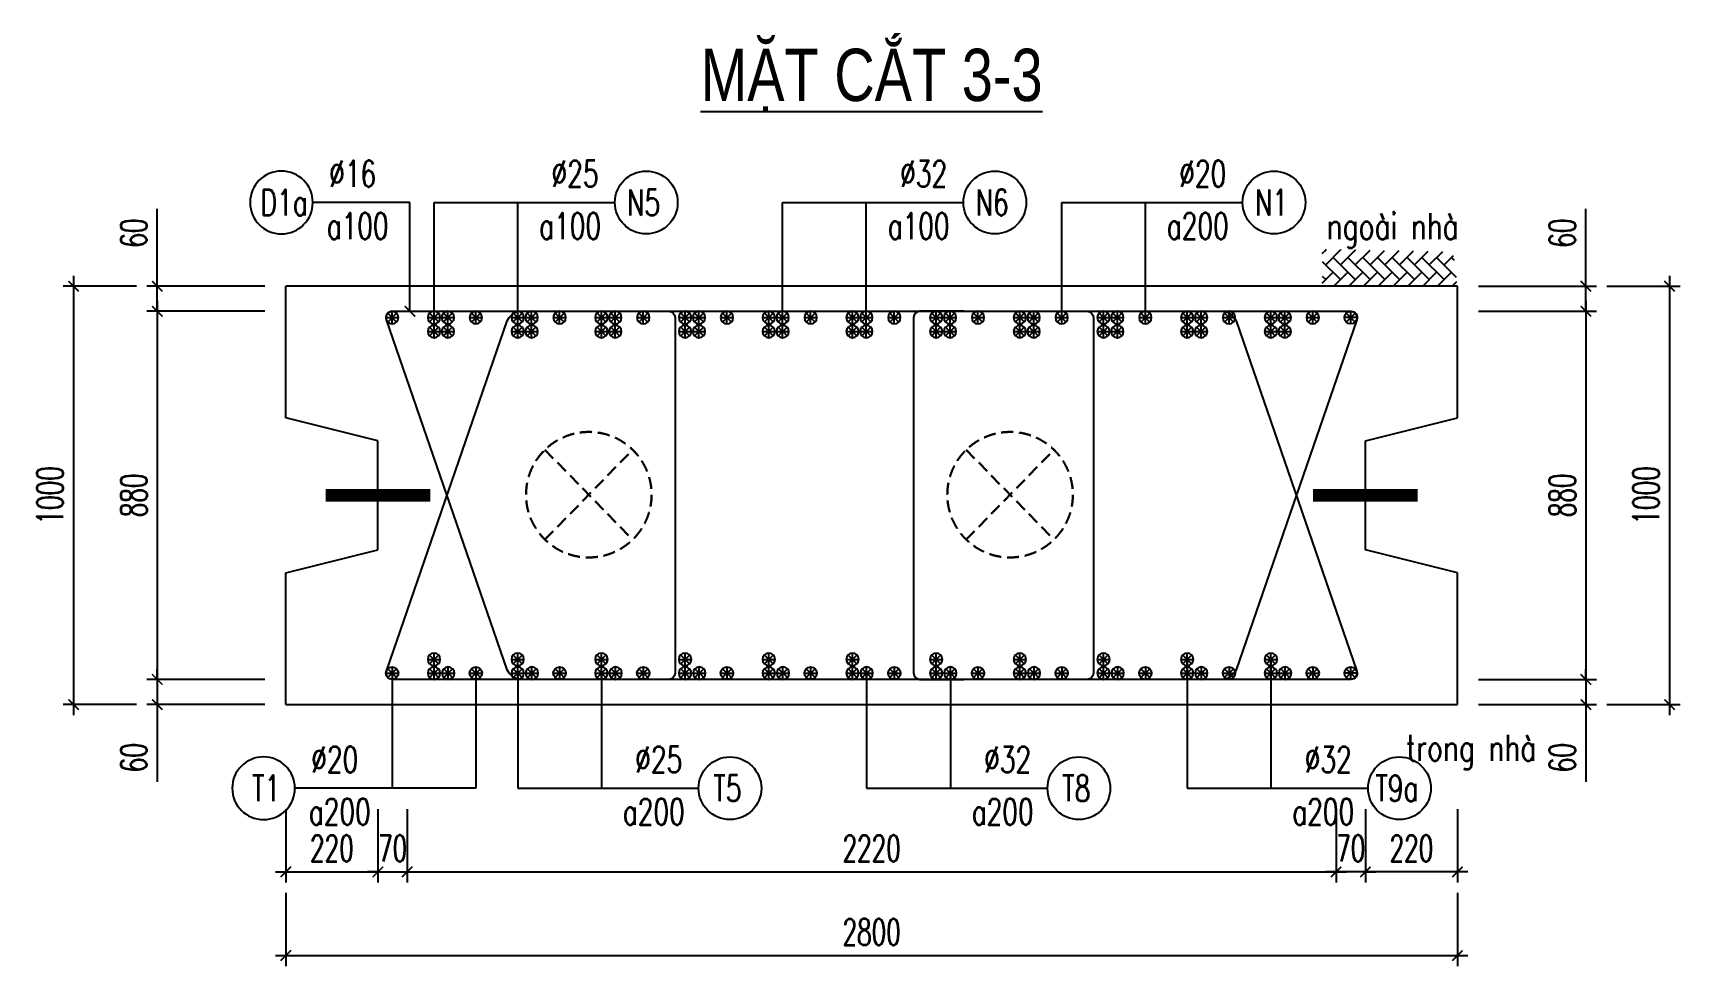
# Model space of a CAD drawing. Header units: millimetres. Extents: x -143483 to 1166745, y -1448440 to -1202244.
# Drawn here: x 82879 to 98625, y -1417273 to -1408352 of the extents above; entities that cross this region are included whole.
import ezdxf
from ezdxf.enums import TextEntityAlignment as Align

# ---------------------------------------------------------------- set-up
doc = ezdxf.new("R2010")
doc.units = ezdxf.units.MM
doc.header["$LTSCALE"] = 30
doc.header["$PDMODE"] = 3
doc.linetypes.add('DASHED', pattern=[19.05, 12.7, -6.35])
doc.layers.get('0').update_dxf_attribs({"lineweight": 9})
doc.layers.get('Defpoints').update_dxf_attribs({"lineweight": 9})
for name, color, linetype in [('ccu11-Cotthep', 9, 'Continuous'), ('ccu11-Dim', 8, 'Continuous'), ('ccu11-Hatch', 8, 'Continuous'), ('ccu11-Text', 31, 'Continuous'), ('ccu11-Thay', 7, 'Continuous'), ('ccu11-Thep', 4, 'Continuous'), ('ccu11-Thep doc', 4, 'Continuous'), ('ccu11-Thepdai', 6, 'Continuous')]:
    doc.layers.add(name, color=color, linetype=linetype)
doc.layers.add('ccu11-Khuat', color=9, linetype='DASHED', lineweight=30)
doc.layers.add('Vicom_thep doc', color=1, linetype='Continuous', lineweight=35)
doc.styles.add('ccu11-dim', font='vnsimli.shx', dxfattribs={"width": 0.65, "bigfont": 'bigfont.shx'})
doc.styles.add('ccu11-VnAvH-B', font='VHAVANB.TTF')
doc.styles.add('ccu11-vnsimli', font='vnsimli.shx', dxfattribs={"width": 0.8, "bigfont": 'vns.shx'})
doc.styles.add('ccu11-vnsimple', font='vnsimple.shx', dxfattribs={"bigfont": 'bigfont.shx'})
doc.styles.add('ccu11_simli', font='vnsimli.shx', dxfattribs={"width": 0.8})
doc.dimstyles.new('ccu11-100', dxfattribs={"dimscale": 100, "dimtxt": 2.5, "dimasz": 1, "dimexe": 1, "dimexo": 2, "dimgap": 1, "dimtad": 1, "dimdec": 0, "dimdsep": 46, "dimtxsty": 'ccu11-dim', "dimblk": 'ARCHTICK', "dimcen": -1, "dimdle": 1, "dimclrd": 256, "dimclre": 256, "dimclrt": 3, "dimadec": 0, "dimazin": 2, "dimtfac": 0.1, "dimtdec": 0, "dimtmove": 0, "dimatfit": 1, "dimldrblk": 'ARCHTICK', "dimfxl": 0, "dimtvp": 0.833333, "dimtolj": 1, "dimtzin": 12, "dimarcsym": 0})
doc.dimstyles.new('ccu11-100x4', dxfattribs={"dimscale": 100, "dimtxt": 2.5, "dimasz": 1, "dimexe": 1, "dimexo": 2, "dimgap": 1, "dimtad": 1, "dimdec": 0, "dimlfac": 0.25, "dimdsep": 46, "dimtxsty": 'ccu11-dim', "dimblk": 'ARCHTICK', "dimcen": -1, "dimdle": 1, "dimclrd": 256, "dimclre": 256, "dimclrt": 3, "dimadec": 0, "dimazin": 2, "dimtfac": 0.1, "dimtdec": 0, "dimtmove": 0, "dimatfit": 1, "dimldrblk": 'ARCHTICK', "dimfxl": 0, "dimtvp": 0.833333, "dimtolj": 1, "dimtzin": 12, "dimarcsym": 0})

# ---------------------------------------------------------------- blocks, each defined once
blk = doc.blocks.new('MCT')
at = {"ltscale": 0.005}
for p, q in [((-0.49, 0), (0.49, 0)), ((0.35, -0.35), (-0.35, 0.35)), ((-0.35, -0.35), (0.35, 0.35)), ((0, -0.49), (0, 0.49))]:
    blk.add_line(p, q, dxfattribs=at)
blk.add_circle((0, 0), 0.492, dxfattribs=at)
blk = doc.blocks.new('*U3584')
at = {"layer": 'ccu11-Thep doc', "xscale": -121.9200000001001, "yscale": 121.9200000001001, "zscale": 121.92, "rotation": 270}
blk.add_blockref('MCT', (0, 0), dxfattribs=at)
blk = doc.blocks.new('*U3585')
at = {"layer": 'ccu11-Thep doc', "color": 0, "linetype": 'ByBlock', "lineweight": -2, "transparency": 16777216}
for p in [(0, 0), (800, 0), (1600, 0), (2400, 0), (3200, 0), (4000, 0), (4800, 0), (5600, 0), (6400, 0), (7200, 0), (8000, 0), (8800, 0)]:
    blk.add_blockref('*U3584', p, dxfattribs=at)
blk = doc.blocks.new('*U3586')
at = {"layer": 'ccu11-Thep doc', "xscale": -121.9200000001001, "yscale": 121.9200000001001, "zscale": 121.92, "rotation": 270}
blk.add_blockref('MCT', (0, 0), dxfattribs=at)
blk = doc.blocks.new('*U3587')
at = {"layer": 'ccu11-Thep doc', "color": 0, "linetype": 'ByBlock', "lineweight": -2, "transparency": 16777216}
for p in [(0, 0), (800, 0), (1600, 0), (2400, 0), (3200, 0), (4000, 0), (4800, 0), (5600, 0), (6400, 0), (7200, 0), (8000, 0), (8800, 0)]:
    blk.add_blockref('*U3586', p, dxfattribs=at)
blk = doc.blocks.new('_ARCHTICK')
at = {"color": 0, "linetype": 'ByBlock', "const_width": 0.15}
blk.add_lwpolyline([(-0.5, -0.5), (0.5, 0.5)], dxfattribs=at)
blk = doc.blocks.new('*D3649')
at = {"layer": 'ccu11-Dim', "linetype": 'ByBlock', "lineweight": -2, "ltscale": 30, "transparency": 16777216}
for p, q in [((95617, -1415773), (95617, -1416473)), ((96497, -1415773), (96497, -1416473)), ((96597, -1416373), (95517, -1416373))]:
    blk.add_line(p, q, dxfattribs=at)
at = {"layer": 'Defpoints', "color": 0, "linetype": 'ByBlock', "ltscale": 30, "transparency": 16777216}
for p in [(95617, -1415573), (96497, -1415573), (95617, -1416373)]:
    blk.add_point(p, dxfattribs=at)
at = {"layer": 'ccu11-Dim', "linetype": 'ByBlock', "lineweight": -2, "ltscale": 30, "transparency": 16777216, "xscale": 100, "yscale": 100, "zscale": 100, "rotation": 180}
blk.add_blockref('_ARCHTICK', (95617, -1416373), dxfattribs=at)
at = {"layer": 'ccu11-Dim', "linetype": 'ByBlock', "lineweight": -2, "ltscale": 30, "transparency": 16777216, "xscale": 100, "yscale": 100, "zscale": 100}
blk.add_blockref('_ARCHTICK', (96497, -1416373), dxfattribs=at)
at = {"layer": 'ccu11-Dim', "color": 3, "linetype": 'ByBlock', "ltscale": 30, "transparency": 16777216, "insert": (96057, -1416148), "char_height": 250, "attachment_point": 5, "style": 'ccu11-dim'}
blk.add_mtext('\\A1;220', dxfattribs=at)
blk = doc.blocks.new('*D3650')
at = {"layer": 'ccu11-Dim', "linetype": 'ByBlock', "lineweight": -2, "ltscale": 30, "transparency": 16777216}
for p, q in [((85297, -1416573), (85297, -1417273)), ((96497, -1416573), (96497, -1417273)), ((85197, -1417173), (96597, -1417173))]:
    blk.add_line(p, q, dxfattribs=at)
at = {"layer": 'Defpoints', "color": 0, "linetype": 'ByBlock', "ltscale": 30, "transparency": 16777216}
for p in [(85297, -1416373), (96497, -1416373), (96497, -1417173)]:
    blk.add_point(p, dxfattribs=at)
at = {"layer": 'ccu11-Dim', "linetype": 'ByBlock', "lineweight": -2, "ltscale": 30, "transparency": 16777216, "xscale": 100, "yscale": 100, "zscale": 100, "rotation": 180}
blk.add_blockref('_ARCHTICK', (85297, -1417173), dxfattribs=at)
at = {"layer": 'ccu11-Dim', "linetype": 'ByBlock', "lineweight": -2, "ltscale": 30, "transparency": 16777216, "xscale": 100, "yscale": 100, "zscale": 100}
blk.add_blockref('_ARCHTICK', (96497, -1417173), dxfattribs=at)
at = {"layer": 'ccu11-Dim', "color": 3, "linetype": 'ByBlock', "ltscale": 30, "transparency": 16777216, "insert": (90897, -1416948), "char_height": 250, "attachment_point": 5, "style": 'ccu11-dim'}
blk.add_mtext('\\A1;2800', dxfattribs=at)
blk = doc.blocks.new('*D3651')
at = {"layer": 'ccu11-Dim', "linetype": 'ByBlock', "lineweight": -2, "ltscale": 30, "transparency": 16777216}
for p, q in [((95337, -1415773), (95337, -1416473)), ((95617, -1415773), (95617, -1416473)), ((95337, -1416373), (95237, -1416373)), ((95617, -1416373), (95337, -1416373)), ((95617, -1416373), (95717, -1416373))]:
    blk.add_line(p, q, dxfattribs=at)
at = {"layer": 'Defpoints', "color": 0, "linetype": 'ByBlock', "ltscale": 30, "transparency": 16777216}
for p in [(95337, -1415573), (95617, -1415573), (95337, -1416373)]:
    blk.add_point(p, dxfattribs=at)
at = {"layer": 'ccu11-Dim', "linetype": 'ByBlock', "lineweight": -2, "ltscale": 30, "transparency": 16777216, "xscale": 100, "yscale": 100, "zscale": 100}
blk.add_blockref('_ARCHTICK', (95337, -1416373), dxfattribs=at)
at = {"layer": 'ccu11-Dim', "linetype": 'ByBlock', "lineweight": -2, "ltscale": 30, "transparency": 16777216, "xscale": 100, "yscale": 100, "zscale": 100, "rotation": 180}
blk.add_blockref('_ARCHTICK', (95617, -1416373), dxfattribs=at)
at = {"layer": 'ccu11-Dim', "color": 3, "linetype": 'ByBlock', "ltscale": 30, "transparency": 16777216, "insert": (95477, -1416148), "char_height": 250, "attachment_point": 5, "style": 'ccu11-dim'}
blk.add_mtext('\\A1;70', dxfattribs=at)
blk = doc.blocks.new('SHD')
at = {"layer": 'ccu11-Cotthep'}
blk.add_circle((300, 0), 300, dxfattribs=at)
at = {"layer": 'ccu11-Cotthep', "color": 31, "style": 'ccu11_simli', "width": 0.8}
blk.add_attdef('DK', text='', height=250, dxfattribs=at).set_placement((-101, 65), align=Align.BOTTOM_RIGHT)
blk.add_attdef('KH', text='', height=250, dxfattribs=at).set_placement((300, 0), align=Align.MIDDLE)
blk.add_attdef('KC', text='', height=250, dxfattribs=at).set_placement((-101, -142), align=Align.TOP_RIGHT)
blk = doc.blocks.new('*D3652')
at = {"layer": 'ccu11-Dim', "linetype": 'ByBlock', "lineweight": -2, "ltscale": 30, "transparency": 16777216}
for p, q in [((97725, -1410773), (97725, -1410033)), ((96697, -1410773), (97825, -1410773)), ((97725, -1411013), (97725, -1410773)), ((96697, -1411013), (97825, -1411013)), ((97725, -1411013), (97725, -1411113))]:
    blk.add_line(p, q, dxfattribs=at)
at = {"layer": 'Defpoints', "color": 0, "linetype": 'ByBlock', "ltscale": 30, "transparency": 16777216}
for p in [(96497, -1410773), (96497, -1411013), (97725, -1411013)]:
    blk.add_point(p, dxfattribs=at)
at = {"layer": 'ccu11-Dim', "linetype": 'ByBlock', "lineweight": -2, "ltscale": 30, "transparency": 16777216, "xscale": 100, "yscale": 100, "zscale": 100}
for p, rotation in [((97725, -1410773), 270), ((97725, -1411013), 90)]:
    blk.add_blockref('_ARCHTICK', p, dxfattribs=dict(at, rotation=rotation))
at = {"layer": 'ccu11-Dim', "color": 3, "linetype": 'ByBlock', "ltscale": 30, "transparency": 16777216, "insert": (97500, -1410265), "char_height": 250, "attachment_point": 5, "rotation": 90, "style": 'ccu11-dim'}
blk.add_mtext('\\A1;60', dxfattribs=at)
blk = doc.blocks.new('*D3653')
at = {"layer": 'ccu11-Dim', "linetype": 'ByBlock', "lineweight": -2, "ltscale": 30, "transparency": 16777216}
for p, q in [((97725, -1410913), (97725, -1414633)), ((96697, -1411013), (97825, -1411013)), ((96697, -1414533), (97825, -1414533))]:
    blk.add_line(p, q, dxfattribs=at)
at = {"layer": 'Defpoints', "color": 0, "linetype": 'ByBlock', "ltscale": 30, "transparency": 16777216}
for p in [(96497, -1411013), (96497, -1414533), (97725, -1414533)]:
    blk.add_point(p, dxfattribs=at)
at = {"layer": 'ccu11-Dim', "linetype": 'ByBlock', "lineweight": -2, "ltscale": 30, "transparency": 16777216, "xscale": 100, "yscale": 100, "zscale": 100}
for p, rotation in [((97725, -1411013), 90), ((97725, -1414533), 270)]:
    blk.add_blockref('_ARCHTICK', p, dxfattribs=dict(at, rotation=rotation))
at = {"layer": 'ccu11-Dim', "color": 3, "linetype": 'ByBlock', "ltscale": 30, "transparency": 16777216, "insert": (97500, -1412773), "char_height": 250, "attachment_point": 5, "rotation": 90, "style": 'ccu11-dim'}
blk.add_mtext('\\A1;880', dxfattribs=at)
blk = doc.blocks.new('*D3654')
at = {"layer": 'ccu11-Dim', "linetype": 'ByBlock', "lineweight": -2, "ltscale": 30, "transparency": 16777216}
for p, q in [((97725, -1414533), (97725, -1414433)), ((96697, -1414533), (97825, -1414533)), ((97725, -1414533), (97725, -1414773)), ((96697, -1414773), (97825, -1414773)), ((97725, -1414773), (97725, -1415512))]:
    blk.add_line(p, q, dxfattribs=at)
at = {"layer": 'Defpoints', "color": 0, "linetype": 'ByBlock', "ltscale": 30, "transparency": 16777216}
for p in [(96497, -1414533), (97725, -1414533), (96497, -1414773)]:
    blk.add_point(p, dxfattribs=at)
at = {"layer": 'ccu11-Dim', "linetype": 'ByBlock', "lineweight": -2, "ltscale": 30, "transparency": 16777216, "xscale": 100, "yscale": 100, "zscale": 100}
for p, rotation in [((97725, -1414533), 270), ((97725, -1414773), 90)]:
    blk.add_blockref('_ARCHTICK', p, dxfattribs=dict(at, rotation=rotation))
at = {"layer": 'ccu11-Dim', "color": 3, "linetype": 'ByBlock', "ltscale": 30, "transparency": 16777216, "insert": (97500, -1415281), "char_height": 250, "attachment_point": 5, "rotation": 90, "style": 'ccu11-dim'}
blk.add_mtext('\\A1;60', dxfattribs=at)
blk = doc.blocks.new('*D3655')
at = {"layer": 'ccu11-Dim', "linetype": 'ByBlock', "lineweight": -2, "ltscale": 30, "transparency": 16777216}
for p, q in [((97925, -1410773), (98625, -1410773)), ((98525, -1410673), (98525, -1414873)), ((97925, -1414773), (98625, -1414773))]:
    blk.add_line(p, q, dxfattribs=at)
at = {"layer": 'Defpoints', "color": 0, "linetype": 'ByBlock', "ltscale": 30, "transparency": 16777216}
for p in [(97725, -1410773), (97725, -1414773), (98525, -1414773)]:
    blk.add_point(p, dxfattribs=at)
at = {"layer": 'ccu11-Dim', "linetype": 'ByBlock', "lineweight": -2, "ltscale": 30, "transparency": 16777216, "xscale": 100, "yscale": 100, "zscale": 100}
for p, rotation in [((98525, -1410773), 90), ((98525, -1414773), 270)]:
    blk.add_blockref('_ARCHTICK', p, dxfattribs=dict(at, rotation=rotation))
at = {"layer": 'ccu11-Dim', "color": 3, "linetype": 'ByBlock', "ltscale": 30, "transparency": 16777216, "insert": (98300, -1412773), "char_height": 250, "attachment_point": 5, "rotation": 90, "style": 'ccu11-dim'}
blk.add_mtext('\\A1;1000', dxfattribs=at)
blk = doc.blocks.new('ccu11_block_thep')
at = {"layer": 'ccu11-Thep', "color": 3}
for p, q in [((-0.4, 0), (0.4, 0)), ((-0.28, 0.28), (0.28, -0.28)), ((0.28, 0.28), (-0.28, -0.28)), ((0, 0.4), (0, -0.4))]:
    blk.add_line(p, q, dxfattribs=at)
at = {"layer": 'ccu11-Thep', "color": 1, "const_width": 0.0667}
blk.add_lwpolyline([(-0.4, 0, 1), (0.4, 0, 1), (-0.4, 0, 1)], format="xyb", dxfattribs=at)
at = {"layer": 'ccu11-Thep', "color": 1}
blk.add_circle((0, 0), 0.4, dxfattribs=at)
blk = doc.blocks.new('*U3588')
at = {"layer": 'Vicom_thep doc', "xscale": -150, "yscale": 150, "zscale": 150, "rotation": 180}
blk.add_blockref('ccu11_block_thep', (0, 0), dxfattribs=at)
blk = doc.blocks.new('*U3589')
at = {"layer": 'ccu11-Thep doc', "color": 0, "linetype": 'ByBlock', "lineweight": -2, "transparency": 16777216}
for p in [(0, 0), (800, 0), (1600, 0), (2400, 0), (3200, 0), (4000, 0), (4800, 0), (5600, 0), (6400, 0), (7200, 0), (8000, 0)]:
    blk.add_blockref('*U3588', p, dxfattribs=at)
blk = doc.blocks.new('*U3590')
at = {"layer": 'Vicom_thep doc', "xscale": -150, "yscale": 150, "zscale": 150, "rotation": 180}
blk.add_blockref('ccu11_block_thep', (0, 0), dxfattribs=at)
blk = doc.blocks.new('*U3591')
at = {"layer": 'ccu11-Thep doc', "color": 0, "linetype": 'ByBlock', "lineweight": -2, "transparency": 16777216}
for p in [(0, 0), (800, 0), (1600, 0), (2400, 0), (3200, 0), (4000, 0), (4800, 0), (5600, 0), (6400, 0), (7200, 0), (8000, 0)]:
    blk.add_blockref('*U3590', p, dxfattribs=at)
blk = doc.blocks.new('*U3582')
at = {"layer": 'Vicom_thep doc', "xscale": -150, "yscale": 150, "zscale": 150, "rotation": 180}
blk.add_blockref('ccu11_block_thep', (0, 0), dxfattribs=at)
blk = doc.blocks.new('*U3583')
at = {"layer": 'ccu11-Thep doc', "color": 0, "linetype": 'ByBlock', "lineweight": -2, "transparency": 16777216}
for p in [(0, 0), (800, 0), (1600, 0), (2400, 0), (3200, 0), (4000, 0), (4800, 0), (5600, 0), (6400, 0), (7200, 0), (8000, 0)]:
    blk.add_blockref('*U3582', p, dxfattribs=at)
blk = doc.blocks.new('*U3592')
at = {"layer": 'Vicom_thep doc', "xscale": -150, "yscale": 150, "zscale": 150, "rotation": 180}
blk.add_blockref('ccu11_block_thep', (0, 0), dxfattribs=at)
blk = doc.blocks.new('*U3593')
at = {"layer": 'ccu11-Thep doc', "color": 0, "linetype": 'ByBlock', "lineweight": -2, "transparency": 16777216}
for p in [(0, 0), (800, 0), (1600, 0), (2400, 0), (3200, 0), (4000, 0), (4800, 0), (5600, 0), (6400, 0), (7200, 0), (8000, 0)]:
    blk.add_blockref('*U3592', p, dxfattribs=at)
blk = doc.blocks.new('*U3594')
at = {"layer": 'Vicom_thep doc', "xscale": -150, "yscale": 150, "zscale": 150, "rotation": 180}
blk.add_blockref('ccu11_block_thep', (0, 0), dxfattribs=at)
blk = doc.blocks.new('*U3595')
at = {"layer": 'ccu11-Thep doc', "color": 0, "linetype": 'ByBlock', "lineweight": -2, "transparency": 16777216}
for p in [(0, 0), (800, 0), (1600, 0), (2400, 0), (3200, 0), (4000, 0), (4800, 0), (5600, 0), (6400, 0), (7200, 0), (8000, 0)]:
    blk.add_blockref('*U3594', p, dxfattribs=at)
blk = doc.blocks.new('*U3596')
at = {"layer": 'Vicom_thep doc', "xscale": -150, "yscale": 150, "zscale": 150, "rotation": 180}
blk.add_blockref('ccu11_block_thep', (0, 0), dxfattribs=at)
blk = doc.blocks.new('*U3597')
at = {"layer": 'ccu11-Thep doc', "color": 0, "linetype": 'ByBlock', "lineweight": -2, "transparency": 16777216}
for p in [(0, 0), (800, 0), (1600, 0), (2400, 0), (3200, 0), (4000, 0), (4800, 0), (5600, 0), (6400, 0), (7200, 0), (8000, 0)]:
    blk.add_blockref('*U3596', p, dxfattribs=at)
blk = doc.blocks.new('*U3598')
at = {"layer": 'Vicom_thep doc', "xscale": -150, "yscale": 150, "zscale": 150, "rotation": 180}
blk.add_blockref('ccu11_block_thep', (0, 0), dxfattribs=at)
blk = doc.blocks.new('*U3599')
at = {"layer": 'ccu11-Thep doc', "color": 0, "linetype": 'ByBlock', "lineweight": -2, "transparency": 16777216}
for p in [(0, 0), (800, 0), (1600, 0), (2400, 0), (3200, 0), (4000, 0), (4800, 0), (5600, 0), (6400, 0), (7200, 0), (8000, 0)]:
    blk.add_blockref('*U3598', p, dxfattribs=at)
blk = doc.blocks.new('*D3675')
at = {"layer": 'ccu11-Dim', "linetype": 'ByBlock', "lineweight": -2, "ltscale": 30, "transparency": 16777216}
for p, q in [((86457, -1415773), (86457, -1416473)), ((95337, -1415773), (95337, -1416473)), ((86357, -1416373), (95437, -1416373))]:
    blk.add_line(p, q, dxfattribs=at)
at = {"layer": 'Defpoints', "color": 0, "linetype": 'ByBlock', "ltscale": 30, "transparency": 16777216}
for p in [(86457, -1415573), (95337, -1415573), (95337, -1416373)]:
    blk.add_point(p, dxfattribs=at)
at = {"layer": 'ccu11-Dim', "linetype": 'ByBlock', "lineweight": -2, "ltscale": 30, "transparency": 16777216, "xscale": 100, "yscale": 100, "zscale": 100, "rotation": 180}
blk.add_blockref('_ARCHTICK', (86457, -1416373), dxfattribs=at)
at = {"layer": 'ccu11-Dim', "linetype": 'ByBlock', "lineweight": -2, "ltscale": 30, "transparency": 16777216, "xscale": 100, "yscale": 100, "zscale": 100}
blk.add_blockref('_ARCHTICK', (95337, -1416373), dxfattribs=at)
at = {"layer": 'ccu11-Dim', "color": 3, "linetype": 'ByBlock', "ltscale": 30, "transparency": 16777216, "insert": (90897, -1416148), "char_height": 250, "attachment_point": 5, "style": 'ccu11-dim'}
blk.add_mtext('\\A1;2220', dxfattribs=at)
blk = doc.blocks.new('*D3669')
at = {"layer": 'ccu11-Dim', "linetype": 'ByBlock', "lineweight": -2, "ltscale": 30, "transparency": 16777216}
for p, q in [((85297, -1415773), (85297, -1416473)), ((86177, -1415773), (86177, -1416473)), ((85197, -1416373), (86277, -1416373))]:
    blk.add_line(p, q, dxfattribs=at)
at = {"layer": 'Defpoints', "color": 0, "linetype": 'ByBlock', "ltscale": 30, "transparency": 16777216}
for p in [(85297, -1415573), (86177, -1415573), (86177, -1416373)]:
    blk.add_point(p, dxfattribs=at)
at = {"layer": 'ccu11-Dim', "linetype": 'ByBlock', "lineweight": -2, "ltscale": 30, "transparency": 16777216, "xscale": 100, "yscale": 100, "zscale": 100, "rotation": 180}
blk.add_blockref('_ARCHTICK', (85297, -1416373), dxfattribs=at)
at = {"layer": 'ccu11-Dim', "linetype": 'ByBlock', "lineweight": -2, "ltscale": 30, "transparency": 16777216, "xscale": 100, "yscale": 100, "zscale": 100}
blk.add_blockref('_ARCHTICK', (86177, -1416373), dxfattribs=at)
at = {"layer": 'ccu11-Dim', "color": 3, "linetype": 'ByBlock', "ltscale": 30, "transparency": 16777216, "insert": (85737, -1416148), "char_height": 250, "attachment_point": 5, "style": 'ccu11-dim'}
blk.add_mtext('\\A1;220', dxfattribs=at)
blk = doc.blocks.new('*D3670')
at = {"layer": 'ccu11-Dim', "linetype": 'ByBlock', "lineweight": -2, "ltscale": 30, "transparency": 16777216}
for p, q in [((86177, -1415773), (86177, -1416473)), ((86457, -1415773), (86457, -1416473)), ((86177, -1416373), (86077, -1416373)), ((86177, -1416373), (86457, -1416373)), ((86457, -1416373), (86557, -1416373))]:
    blk.add_line(p, q, dxfattribs=at)
at = {"layer": 'Defpoints', "color": 0, "linetype": 'ByBlock', "ltscale": 30, "transparency": 16777216}
for p in [(86177, -1415573), (86457, -1415573), (86457, -1416373)]:
    blk.add_point(p, dxfattribs=at)
at = {"layer": 'ccu11-Dim', "linetype": 'ByBlock', "lineweight": -2, "ltscale": 30, "transparency": 16777216, "xscale": 100, "yscale": 100, "zscale": 100}
blk.add_blockref('_ARCHTICK', (86177, -1416373), dxfattribs=at)
at = {"layer": 'ccu11-Dim', "linetype": 'ByBlock', "lineweight": -2, "ltscale": 30, "transparency": 16777216, "xscale": 100, "yscale": 100, "zscale": 100, "rotation": 180}
blk.add_blockref('_ARCHTICK', (86457, -1416373), dxfattribs=at)
at = {"layer": 'ccu11-Dim', "color": 3, "linetype": 'ByBlock', "ltscale": 30, "transparency": 16777216, "insert": (86317, -1416148), "char_height": 250, "attachment_point": 5, "style": 'ccu11-dim'}
blk.add_mtext('\\A1;70', dxfattribs=at)
blk = doc.blocks.new('*D3671')
at = {"layer": 'ccu11-Dim', "linetype": 'ByBlock', "lineweight": -2, "ltscale": 30, "transparency": 16777216}
for p, q in [((84068, -1410773), (84068, -1410033)), ((85097, -1410773), (83968, -1410773)), ((84068, -1411013), (84068, -1410773)), ((85097, -1411013), (83968, -1411013)), ((84068, -1411013), (84068, -1411113))]:
    blk.add_line(p, q, dxfattribs=at)
at = {"layer": 'Defpoints', "color": 0, "linetype": 'ByBlock', "ltscale": 30, "transparency": 16777216}
for p in [(85297, -1410773), (84068, -1411013), (85297, -1411013)]:
    blk.add_point(p, dxfattribs=at)
at = {"layer": 'ccu11-Dim', "linetype": 'ByBlock', "lineweight": -2, "ltscale": 30, "transparency": 16777216, "xscale": 100, "yscale": 100, "zscale": 100}
for p, rotation in [((84068, -1410773), 270), ((84068, -1411013), 90)]:
    blk.add_blockref('_ARCHTICK', p, dxfattribs=dict(at, rotation=rotation))
at = {"layer": 'ccu11-Dim', "color": 3, "linetype": 'ByBlock', "ltscale": 30, "transparency": 16777216, "insert": (83843, -1410265), "char_height": 250, "attachment_point": 5, "rotation": 90, "style": 'ccu11-dim'}
blk.add_mtext('\\A1;60', dxfattribs=at)
blk = doc.blocks.new('*D3672')
at = {"layer": 'ccu11-Dim', "linetype": 'ByBlock', "lineweight": -2, "ltscale": 30, "transparency": 16777216}
for p, q in [((84068, -1410913), (84068, -1414633)), ((85097, -1411013), (83968, -1411013)), ((85097, -1414533), (83968, -1414533))]:
    blk.add_line(p, q, dxfattribs=at)
at = {"layer": 'Defpoints', "color": 0, "linetype": 'ByBlock', "ltscale": 30, "transparency": 16777216}
for p in [(85297, -1411013), (84068, -1414533), (85297, -1414533)]:
    blk.add_point(p, dxfattribs=at)
at = {"layer": 'ccu11-Dim', "linetype": 'ByBlock', "lineweight": -2, "ltscale": 30, "transparency": 16777216, "xscale": 100, "yscale": 100, "zscale": 100}
for p, rotation in [((84068, -1411013), 90), ((84068, -1414533), 270)]:
    blk.add_blockref('_ARCHTICK', p, dxfattribs=dict(at, rotation=rotation))
at = {"layer": 'ccu11-Dim', "color": 3, "linetype": 'ByBlock', "ltscale": 30, "transparency": 16777216, "insert": (83843, -1412773), "char_height": 250, "attachment_point": 5, "rotation": 90, "style": 'ccu11-dim'}
blk.add_mtext('\\A1;880', dxfattribs=at)
blk = doc.blocks.new('*D3673')
at = {"layer": 'ccu11-Dim', "linetype": 'ByBlock', "lineweight": -2, "ltscale": 30, "transparency": 16777216}
for p, q in [((84068, -1414533), (84068, -1414433)), ((85097, -1414533), (83968, -1414533)), ((84068, -1414533), (84068, -1414773)), ((85097, -1414773), (83968, -1414773)), ((84068, -1414773), (84068, -1415512))]:
    blk.add_line(p, q, dxfattribs=at)
at = {"layer": 'Defpoints', "color": 0, "linetype": 'ByBlock', "ltscale": 30, "transparency": 16777216}
for p in [(84068, -1414533), (85297, -1414533), (85297, -1414773)]:
    blk.add_point(p, dxfattribs=at)
at = {"layer": 'ccu11-Dim', "linetype": 'ByBlock', "lineweight": -2, "ltscale": 30, "transparency": 16777216, "xscale": 100, "yscale": 100, "zscale": 100}
for p, rotation in [((84068, -1414533), 270), ((84068, -1414773), 90)]:
    blk.add_blockref('_ARCHTICK', p, dxfattribs=dict(at, rotation=rotation))
at = {"layer": 'ccu11-Dim', "color": 3, "linetype": 'ByBlock', "ltscale": 30, "transparency": 16777216, "insert": (83843, -1415281), "char_height": 250, "attachment_point": 5, "rotation": 90, "style": 'ccu11-dim'}
blk.add_mtext('\\A1;60', dxfattribs=at)
blk = doc.blocks.new('*D3674')
at = {"layer": 'ccu11-Dim', "linetype": 'ByBlock', "lineweight": -2, "ltscale": 30, "transparency": 16777216}
for p, q in [((83868, -1410773), (83168, -1410773)), ((83268, -1410673), (83268, -1414873)), ((83868, -1414773), (83168, -1414773))]:
    blk.add_line(p, q, dxfattribs=at)
at = {"layer": 'Defpoints', "color": 0, "linetype": 'ByBlock', "ltscale": 30, "transparency": 16777216}
for p in [(84068, -1410773), (83268, -1414773), (84068, -1414773)]:
    blk.add_point(p, dxfattribs=at)
at = {"layer": 'ccu11-Dim', "linetype": 'ByBlock', "lineweight": -2, "ltscale": 30, "transparency": 16777216, "xscale": 100, "yscale": 100, "zscale": 100}
for p, rotation in [((83268, -1410773), 90), ((83268, -1414773), 270)]:
    blk.add_blockref('_ARCHTICK', p, dxfattribs=dict(at, rotation=rotation))
at = {"layer": 'ccu11-Dim', "color": 3, "linetype": 'ByBlock', "ltscale": 30, "transparency": 16777216, "insert": (83043, -1412773), "char_height": 250, "attachment_point": 5, "rotation": 90, "style": 'ccu11-dim'}
blk.add_mtext('\\A1;1000', dxfattribs=at)

msp = doc.modelspace()

# ---------------------------------------------------------------- hatches: boundary and pattern name
at = {"layer": 'ccu11-Hatch', "ltscale": 10}
h = msp.add_hatch(dxfattribs=at)
h.set_pattern_fill('AR-HBONE', color=256, scale=25, angle=270, style=0)
h.set_pattern_definition([(45, (-3166646.16, 365683.33), (141.4213562, 4e-14), [300, -100]), (315, (-3166575.45, 365754.04), (141.4213562, 4e-14), [300, -100])])
h.paths.add_polyline_path([(95204.34, -1410420.14), (95204.34, -1410772.87), (96496.7, -1410772.87), (96453.84, -1410441.56)])

# ---------------------------------------------------------------- linework, layer by layer
at = {"layer": 'ccu11-Khuat', "ltscale": 0.3}
for p, q in [((87774.12, -1412337.15), (88612.35, -1413195.86)), ((87774.12, -1413195.86), (88612.35, -1412337.15)), ((91801.36, -1412337.15), (92639.59, -1413195.86)), ((91801.36, -1413195.86), (92639.59, -1412337.15))]:
    msp.add_line(p, q, dxfattribs=at)
for centre in [(88193.24, -1412766.51), (92220.47, -1412766.51)]:
    msp.add_circle(centre, 600, dxfattribs=at)
at = {"layer": 'ccu11-Thay'}
for p, q in [((96496.7, -1410772.87), (85296.7, -1410772.87)), ((85296.7, -1412032.87), (85296.7, -1410772.87)), ((96496.7, -1412032.87), (96496.7, -1410772.87)), ((86176.46, -1412252.87), (85296.7, -1412032.87)), ((95616.93, -1412252.87), (96496.7, -1412032.87)), ((86176.46, -1413292.87), (86176.46, -1412252.87)), ((95616.93, -1413292.87), (95616.93, -1412252.87)), ((85296.7, -1413512.87), (86176.46, -1413292.87)), ((96496.7, -1413512.87), (95616.93, -1413292.87)), ((85296.7, -1414772.87), (85296.7, -1413512.87)), ((96496.7, -1414772.87), (96496.7, -1413512.87)), ((85296.7, -1414772.87), (96496.7, -1414772.87))]:
    msp.add_line(p, q, dxfattribs=at)
at = {"layer": 'ccu11-Thep', "const_width": 120}
for points in [[(86676.7, -1412772.87), (85676.7, -1412772.87)], [(95116.7, -1412772.87), (96116.7, -1412772.87)]]:
    msp.add_lwpolyline(points, dxfattribs=at)
at = {"layer": 'ccu11-Thepdai'}
for points in [[(93548.49, -1411012.87), (94268.96, -1411012.87, -0.23620228), (94380.73, -1411105.62), (95534.61, -1414452.37, -0.5204497), (95478.22, -1414532.87), (90896.7, -1414532.87), (86315.17, -1414532.87, -0.5204497), (86258.78, -1414452.37), (87412.66, -1411105.62, -0.23620228), (87524.43, -1411012.87), (88244.9, -1411012.87)], [(88244.9, -1414532.87), (87524.43, -1414532.87, -0.23620228), (87412.66, -1414440.12), (86258.78, -1411093.37, -0.5204497), (86315.17, -1411012.87), (90896.7, -1411012.87), (95478.22, -1411012.87, -0.5204497), (95534.61, -1411093.37), (94380.73, -1414440.12, -0.23620228), (94268.96, -1414532.87), (93548.49, -1414532.87)], [(88537.38, -1411012.87), (88957.38, -1411012.87, -0.41421356), (89017.38, -1411072.87), (89017.38, -1414472.87, -0.41421356), (88957.38, -1414532.87), (88537.38, -1414532.87)], [(91777.38, -1411012.87), (91357.38, -1411012.87, 0.41421356), (91297.38, -1411072.87), (91297.38, -1414472.87, 0.41421356), (91357.38, -1414532.87), (91777.38, -1414532.87)], [(92537.38, -1411012.87), (92957.38, -1411012.87, -0.41421356), (93017.38, -1411072.87), (93017.38, -1414472.87, -0.41421356), (92957.38, -1414532.87), (92537.38, -1414532.87)]]:
    msp.add_lwpolyline(points, format="xyb", dxfattribs=at)

# ---------------------------------------------------------------- block references
at = {"layer": 'ccu11-Cotthep'}
ref = msp.add_blockref('SHD', (85554.67, -1409972.51), dxfattribs=dict(at, xscale=-1))
ref.add_attrib('KH', 'D1a', dxfattribs={"color": 31, "height": 250, "style": 'ccu11-vnsimple', "width": 0.7}).set_placement((85279.67, -1409972.51), align=Align.MIDDLE_CENTER)
ref.add_attrib('KC', 'a100', dxfattribs={"color": 31, "height": 250, "style": 'ccu11-vnsimple', "width": 0.7}).set_placement((85983.25, -1410072.51), align=Align.TOP_CENTER)
ref.add_attrib('DK', '`16', dxfattribs={"color": 31, "height": 250, "style": 'ccu11-vnsimple', "width": 0.7}).set_placement((85935.45, -1409897.51), align=Align.BOTTOM_CENTER)
ref = msp.add_blockref('SHD', (88442.57, -1409972.51), dxfattribs=at)
ref.add_attrib('KH', 'N5', dxfattribs={"color": 31, "height": 250, "style": 'ccu11-vnsimple', "width": 0.7}).set_placement((88717.57, -1409972.51), align=Align.MIDDLE_CENTER)
ref.add_attrib('KC', 'a100', dxfattribs={"color": 31, "height": 250, "style": 'ccu11-vnsimple', "width": 0.7}).set_placement((88013.99, -1410072.51), align=Align.TOP_CENTER)
ref.add_attrib('DK', '`25', dxfattribs={"color": 31, "height": 250, "style": 'ccu11-vnsimple', "width": 0.7}).set_placement((88061.79, -1409897.51), align=Align.BOTTOM_CENTER)
ref = msp.add_blockref('SHD', (91775.04, -1409972.51), dxfattribs=at)
ref.add_attrib('KH', 'N6', dxfattribs={"color": 31, "height": 250, "style": 'ccu11-vnsimple', "width": 0.7}).set_placement((92050.04, -1409972.51), align=Align.MIDDLE_CENTER)
ref.add_attrib('KC', 'a100', dxfattribs={"color": 31, "height": 250, "style": 'ccu11-vnsimple', "width": 0.7}).set_placement((91346.46, -1410072.51), align=Align.TOP_CENTER)
ref.add_attrib('DK', '`32', dxfattribs={"color": 31, "height": 250, "style": 'ccu11-vnsimple', "width": 0.7}).set_placement((91394.25, -1409897.51), align=Align.BOTTOM_CENTER)
ref = msp.add_blockref('SHD', (94443.26, -1409972.51), dxfattribs=at)
ref.add_attrib('KH', 'N1', dxfattribs={"color": 31, "height": 250, "style": 'ccu11-vnsimple', "width": 0.7}).set_placement((94718.26, -1409972.51), align=Align.MIDDLE_CENTER)
ref.add_attrib('KC', 'a200', dxfattribs={"color": 31, "height": 250, "style": 'ccu11-vnsimple', "width": 0.7}).set_placement((94014.68, -1410072.51), align=Align.TOP_CENTER)
ref.add_attrib('DK', '`20', dxfattribs={"color": 31, "height": 250, "style": 'ccu11-vnsimple', "width": 0.7}).set_placement((94062.47, -1409897.51), align=Align.BOTTOM_CENTER)
ref = msp.add_blockref('SHD', (85383.89, -1415573.23), dxfattribs=dict(at, xscale=-1))
ref.add_attrib('KH', 'T1', dxfattribs={"color": 31, "height": 250, "style": 'ccu11-vnsimple', "width": 0.7}).set_placement((85108.89, -1415573.23), align=Align.MIDDLE_CENTER)
ref.add_attrib('KC', 'a200', dxfattribs={"color": 31, "height": 250, "style": 'ccu11-vnsimple', "width": 0.7}).set_placement((85812.47, -1415673.23), align=Align.TOP_CENTER)
ref.add_attrib('DK', '`20', dxfattribs={"color": 31, "height": 250, "style": 'ccu11-vnsimple', "width": 0.7}).set_placement((85764.67, -1415498.23), align=Align.BOTTOM_CENTER)
ref = msp.add_blockref('SHD', (89242.57, -1415573.23), dxfattribs=at)
ref.add_attrib('KH', 'T5', dxfattribs={"color": 31, "height": 250, "style": 'ccu11-vnsimple', "width": 0.7}).set_placement((89517.57, -1415573.23), align=Align.MIDDLE_CENTER)
ref.add_attrib('KC', 'a200', dxfattribs={"color": 31, "height": 250, "style": 'ccu11-vnsimple', "width": 0.7}).set_placement((88813.99, -1415673.23), align=Align.TOP_CENTER)
ref.add_attrib('DK', '`25', dxfattribs={"color": 31, "height": 250, "style": 'ccu11-vnsimple', "width": 0.7}).set_placement((88861.79, -1415498.23), align=Align.BOTTOM_CENTER)
ref = msp.add_blockref('SHD', (92578.19, -1415573.23), dxfattribs=at)
ref.add_attrib('KH', 'T8', dxfattribs={"color": 31, "height": 250, "style": 'ccu11-vnsimple', "width": 0.7}).set_placement((92853.19, -1415573.23), align=Align.MIDDLE_CENTER)
ref.add_attrib('KC', 'a200', dxfattribs={"color": 31, "height": 250, "style": 'ccu11-vnsimple', "width": 0.7}).set_placement((92149.61, -1415673.23), align=Align.TOP_CENTER)
ref.add_attrib('DK', '`32', dxfattribs={"color": 31, "height": 250, "style": 'ccu11-vnsimple', "width": 0.7}).set_placement((92197.4, -1415498.23), align=Align.BOTTOM_CENTER)
ref = msp.add_blockref('SHD', (95642.57, -1415573.23), dxfattribs=at)
ref.add_attrib('KH', 'T9a', dxfattribs={"color": 31, "height": 250, "style": 'ccu11-vnsimple', "width": 0.7}).set_placement((95917.57, -1415573.23), align=Align.MIDDLE_CENTER)
ref.add_attrib('KC', 'a200', dxfattribs={"color": 31, "height": 250, "style": 'ccu11-vnsimple', "width": 0.7}).set_placement((95213.99, -1415673.23), align=Align.TOP_CENTER)
ref.add_attrib('DK', '`32', dxfattribs={"color": 31, "height": 250, "style": 'ccu11-vnsimple', "width": 0.7}).set_placement((95261.79, -1415498.23), align=Align.BOTTOM_CENTER)
at = {"layer": 'ccu11-Thep doc'}
for name, p in [('*U3585', (86313.57, -1411072.87)), ('*U3589', (86713.57, -1411072.87)), ('*U3593', (86713.57, -1411205.81)), ('*U3595', (86846.04, -1411072.87)), ('*U3597', (86846.04, -1411205.81)), ('*U3599', (86713.57, -1414341.29)), ('*U3591', (86713.57, -1414472.87)), ('*U3583', (86849.19, -1414472.87))]:
    msp.add_blockref(name, p, dxfattribs=at)
at = {"layer": 'ccu11-Thep doc', "xscale": 121.9200000001001, "yscale": 121.9200000001001, "zscale": 121.9200000001001, "rotation": 90.00000000000001}
for p in [(95477.05, -1411072.87), (95477.05, -1414472.87)]:
    msp.add_blockref('MCT', p, dxfattribs=at)
at = {"layer": 'ccu11-Thep doc', "xscale": -1, "rotation": 180}
msp.add_blockref('*U3587', (86313.57, -1414472.87), dxfattribs=at)

# ---------------------------------------------------------------- texts
at = {"layer": 'ccu11-Text', "color": 3, "style": 'ccu11-VnAvH-B', "width": 0.8}
msp.add_text('%%UmÆt c¾t 3-3', height=500, dxfattribs=at).set_placement((90896.7, -1409002.74), align=Align.CENTER)
at = {"layer": 'ccu11-Text', "linetype": 'Continuous', "style": 'ccu11-vnsimli', "width": 0.75}
for s, p in [('ngoµi nhµ', (95877.15, -1410324.72)), ('trong nhµ', (96627.8, -1415311.33))]:
    msp.add_text(s, height=250, dxfattribs=at).set_placement(p, align=Align.CENTER)

# ---------------------------------------------------------------- dimensions: what is measured, and where the dimension line sits
at = {"layer": 'ccu11-Dim', "linetype": 'ByBlock', "ltscale": 30}
for base, p1, p2, angle, picture, middle in [((84068.3, -1411012.87), (85296.7, -1410772.87), (85296.7, -1411012.87), 90, '*D3671', (84068.3, -1410264.88)), ((97725.09, -1411012.87), (96496.7, -1410772.87), (96496.7, -1411012.87), 90, '*D3652', (97725.09, -1410264.88)), ((84068.3, -1414532.87), (85296.7, -1414772.87), (85296.7, -1414532.87), 270, '*D3673', (84068.3, -1415280.85)), ((97725.09, -1414532.87), (96496.7, -1414772.87), (96496.7, -1414532.87), 270, '*D3654', (97725.09, -1415280.85))]:
    dim = msp.add_linear_dim(base=base, p1=p1, p2=p2, angle=angle, dimstyle='ccu11-100x4', dxfattribs=at)
    dim.commit()
    dim.dimension.update_dxf_attribs({"geometry": picture, "text_midpoint": middle, "dimtype": 160})
for base, p1, p2, angle, picture, middle in [((83268.3, -1414772.87), (84068.3, -1410772.87), (84068.3, -1414772.87), 90, '*D3674', (83043.3, -1412772.87)), ((98525.09, -1414772.87), (97725.09, -1410772.87), (97725.09, -1414772.87), 90, '*D3655', (98300.09, -1412772.87)), ((86176.7, -1416373.23), (85296.7, -1415573.23), (86176.7, -1415573.23), 180, '*D3669', (85736.7, -1416148.23))]:
    dim = msp.add_linear_dim(base=base, p1=p1, p2=p2, angle=angle, dimstyle='ccu11-100x4', dxfattribs=at)
    dim.commit()
    dim.dimension.update_dxf_attribs({"geometry": picture, "text_midpoint": middle})
for base, p1, p2, angle, override, picture, middle in [((84068.3, -1414532.87), (85296.7, -1411012.87), (85296.7, -1414532.87), 90, {"dimtmove": 1}, '*D3672', (83843.3, -1412772.87)), ((97725.09, -1414532.87), (96496.7, -1411012.87), (96496.7, -1414532.87), 90, {"dimtmove": 1}, '*D3653', (97500.09, -1412772.87)), ((86456.7, -1416373.23), (86176.7, -1415573.23), (86456.7, -1415573.23), 180, {"dimtix": 1}, '*D3670', (86316.7, -1416148.23))]:
    dim = msp.add_linear_dim(base=base, p1=p1, p2=p2, angle=angle, dimstyle='ccu11-100x4', override=override, dxfattribs=at)
    dim.commit()
    dim.dimension.update_dxf_attribs({"geometry": picture, "text_midpoint": middle})
for base, p1, p2, picture, middle in [((95336.7, -1416373.23), (86456.7, -1415573.23), (95336.7, -1415573.23), '*D3675', (90896.7, -1416148.23)), ((95616.7, -1416373.23), (96496.7, -1415573.23), (95616.7, -1415573.23), '*D3649', (96056.7, -1416148.23)), ((96496.7, -1417173.23), (85296.7, -1416373.23), (96496.7, -1416373.23), '*D3650', (90896.7, -1416948.23))]:
    dim = msp.add_linear_dim(base=base, p1=p1, p2=p2, dimstyle='ccu11-100x4', dxfattribs=at)
    dim.commit()
    dim.dimension.update_dxf_attribs({"geometry": picture, "text_midpoint": middle})
dim = msp.add_linear_dim(base=(95336.7, -1416373.23), p1=(95616.7, -1415573.23), p2=(95336.7, -1415573.23), dimstyle='ccu11-100x4', override={"dimtix": 1}, dxfattribs=at)
dim.commit()
dim.dimension.update_dxf_attribs({"geometry": '*D3651', "text_midpoint": (95476.7, -1416148.23)})

# ---------------------------------------------------------------- leaders
at = {"layer": 'ccu11-Cotthep', "linetype": 'ByBlock', "ltscale": 30}
msp.add_leader([(86483.67, -1411012.87), (86483.67, -1409972.51), (85554.67, -1409972.51)], dimstyle='ccu11-100x4', dxfattribs=at)
at = {"layer": 'ccu11-Cotthep'}
for points in [[(86713.57, -1411072.87), (86713.57, -1409972.51), (88442.57, -1409972.51)], [(87513.57, -1411072.87), (87513.57, -1409972.51), (88442.57, -1409972.51)], [(90046.04, -1411072.87), (90046.04, -1409972.51), (91775.04, -1409972.51)], [(90846.04, -1411072.87), (90846.04, -1409972.51), (91775.04, -1409972.51)], [(92714.26, -1411072.87), (92714.26, -1409972.51), (94443.26, -1409972.51)], [(93514.26, -1411072.87), (93514.26, -1409972.51), (94443.26, -1409972.51)], [(93913.57, -1414341.29), (93913.57, -1415573.23), (95642.57, -1415573.23)], [(94713.57, -1414341.29), (94713.57, -1415573.23), (95642.57, -1415573.23)], [(87112.89, -1414472.87), (87112.89, -1415573.23), (85383.89, -1415573.23)], [(86312.89, -1414472.87), (86312.89, -1415573.23), (85383.89, -1415573.23)], [(87513.57, -1414472.87), (87513.57, -1415573.23), (89242.57, -1415573.23)], [(88313.57, -1414472.87), (88313.57, -1415573.23), (89242.57, -1415573.23)], [(90849.19, -1414472.87), (90849.19, -1415573.23), (92578.19, -1415573.23)], [(91649.19, -1414472.87), (91649.19, -1415573.23), (92578.19, -1415573.23)]]:
    msp.add_leader(points, dimstyle='ccu11-100', override={"dimasz": 1.5, "dimgap": 1, "dimtad": 0, "dimldrblk": 'None', "dimfxl": 3, "dimfxlon": 1, "dimtfill": 1, "dimarcsym": 1}, dxfattribs=at)

doc.saveas('drawing.dxf')
